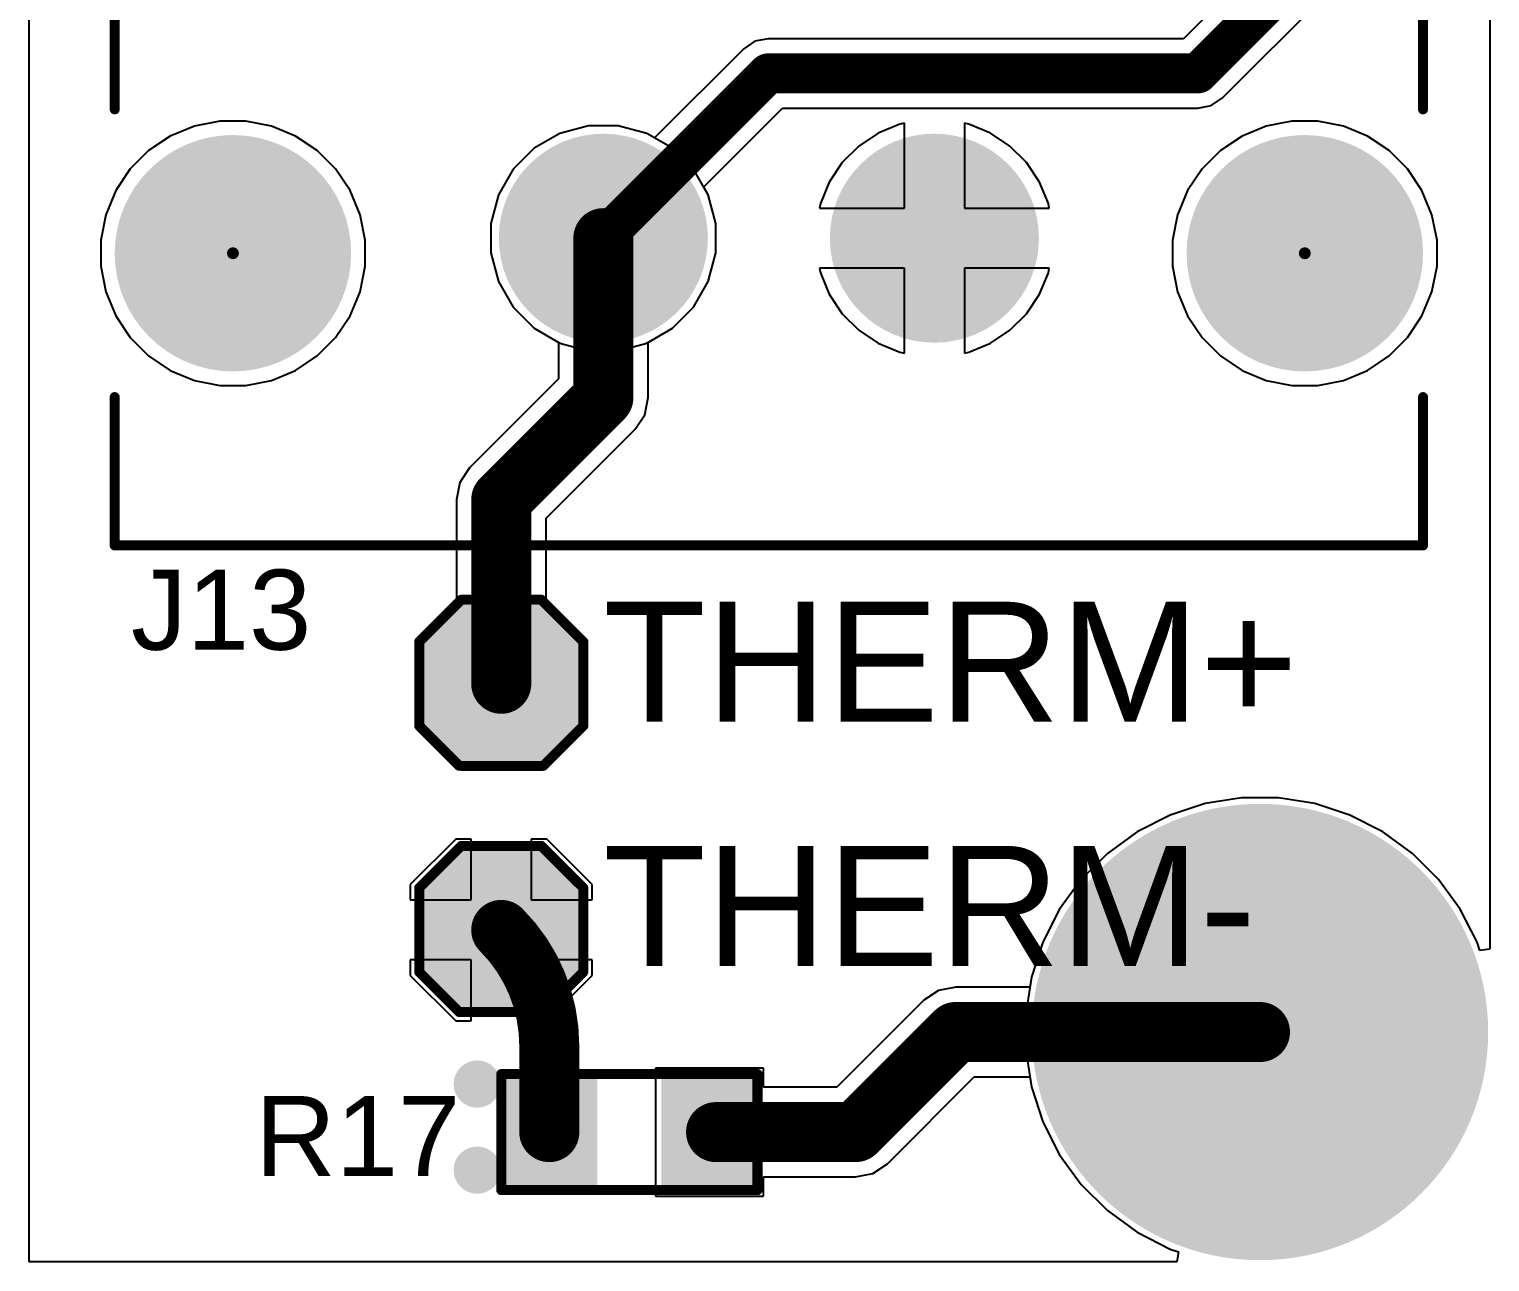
# Model space of a CAD drawing. Header units: millimetres. Extents: x 0 to 215, y 0 to 215.
# Drawn here: x 0.01 to 0.74, y 0.01 to 0.626 of the extents above; entities that cross this region are included whole.
import ezdxf

# ---------------------------------------------------------------- set-up
doc = ezdxf.new("R2010")
doc.units = ezdxf.units.MM
doc.header["$MEASUREMENT"] = 0
for name, color, linetype in [('BottomLayer', 5, 'Continuous'), ('BottomSolder', 6, 'Continuous'), ('MultiLayer', 9, 'Continuous'), ('PadHoleLayer', 156, 'Continuous'), ('TopLayer', 1, 'Continuous'), ('TopOverlay', 2, 'Continuous'), ('TopPaste', 8, 'Continuous'), ('TopSolder', 216, 'Continuous'), ('ViaHoleLayer', 16, 'Continuous')]:
    doc.layers.add(name, color=color, linetype=linetype)
doc.styles.add('Arial', font='', dxfattribs={"height": 0.2})
doc.styles.get('Arial').set_extended_font_data('Arial')

# ---------------------------------------------------------------- blocks, each defined once
blk = doc.blocks.new('0462075004_3')
at = {"layer": 'BottomLayer'}
h = blk.add_hatch(color=5, dxfattribs=at)
edge = h.paths.add_edge_path()
edge.add_arc((-0.08268, 0.07892), 0.04921, 0, 360)
h = blk.add_hatch(color=5, dxfattribs=at)
edge = h.paths.add_edge_path()
edge.add_arc((0.08268, 0.07892), 0.04921, 0, 360)
h = blk.add_hatch(color=5, dxfattribs=at)
edge = h.paths.add_edge_path()
edge.add_arc((-0.08268, -0.08644), 0.04921, 0, 360)
blk.add_hatch(color=5, dxfattribs=at).paths.add_polyline_path([(0.03346, -0.03722), (0.13189, -0.03722), (0.13189, -0.13565), (0.03346, -0.13565)])
at = {"layer": 'BottomSolder'}
h = blk.add_hatch(color=6, dxfattribs=at)
edge = h.paths.add_edge_path()
edge.add_arc((-0.08268, 0.07892), 0.05221, 0, 360)
h = blk.add_hatch(color=6, dxfattribs=at)
edge = h.paths.add_edge_path()
edge.add_arc((0.08268, 0.07892), 0.05221, 0, 360)
h = blk.add_hatch(color=6, dxfattribs=at)
edge = h.paths.add_edge_path()
edge.add_arc((-0.26772, 0.08644), 0.003, 0, 360)
h = blk.add_hatch(color=6, dxfattribs=at)
edge = h.paths.add_edge_path()
edge.add_arc((0.26772, 0.08644), 0.003, 0, 360)
h = blk.add_hatch(color=6, dxfattribs=at)
edge = h.paths.add_edge_path()
edge.add_arc((-0.08268, -0.08644), 0.05221, 0, 360)
blk.add_hatch(color=6, dxfattribs=at).paths.add_polyline_path([(0.03046, -0.03422), (0.13489, -0.03422), (0.13489, -0.13865), (0.03046, -0.13865)])
at = {"layer": 'MultiLayer'}
h = blk.add_hatch(color=9, dxfattribs=at)
edge = h.paths.add_edge_path()
edge.add_arc((-0.08268, 0.07892), 0.04921, 0, 360)
h = blk.add_hatch(color=9, dxfattribs=at)
edge = h.paths.add_edge_path()
edge.add_arc((0.08268, 0.07892), 0.04921, 0, 360)
h = blk.add_hatch(color=9, dxfattribs=at)
edge = h.paths.add_edge_path()
edge.add_arc((-0.08268, -0.08644), 0.04921, 0, 360)
blk.add_hatch(color=9, dxfattribs=at).paths.add_polyline_path([(0.03346, -0.03722), (0.13189, -0.03722), (0.13189, -0.13565), (0.03346, -0.13565)])
at = {"layer": 'PadHoleLayer'}
h = blk.add_hatch(color=156, dxfattribs=at)
edge = h.paths.add_edge_path()
edge.add_arc((-0.26772, 0.08644), 0.05906, 0, 360)
h = blk.add_hatch(color=156, dxfattribs=at)
edge = h.paths.add_edge_path()
edge.add_arc((0.26772, 0.08644), 0.05906, 0, 360)
h = blk.add_hatch(color=156, dxfattribs=at)
edge = h.paths.add_edge_path()
edge.add_arc((-0.08268, 0.07892), 0.03543, 0, 360)
h = blk.add_hatch(color=156, dxfattribs=at)
edge = h.paths.add_edge_path()
edge.add_arc((0.08268, 0.07892), 0.03543, 0, 360)
h = blk.add_hatch(color=156, dxfattribs=at)
edge = h.paths.add_edge_path()
edge.add_arc((-0.08268, -0.08644), 0.03543, 0, 360)
h = blk.add_hatch(color=156, dxfattribs=at)
edge = h.paths.add_edge_path()
edge.add_arc((0.08268, -0.08644), 0.03543, 0, 360)
at = {"layer": 'TopLayer'}
h = blk.add_hatch(color=1, dxfattribs=at)
edge = h.paths.add_edge_path()
edge.add_arc((-0.08268, 0.07892), 0.04921, 0, 360)
h = blk.add_hatch(color=1, dxfattribs=at)
edge = h.paths.add_edge_path()
edge.add_arc((0.08268, 0.07892), 0.04921, 0, 360)
h = blk.add_hatch(color=1, dxfattribs=at)
edge = h.paths.add_edge_path()
edge.add_arc((-0.08268, -0.08644), 0.04921, 0, 360)
blk.add_hatch(color=1, dxfattribs=at).paths.add_polyline_path([(0.03346, -0.03722), (0.13189, -0.03722), (0.13189, -0.13565), (0.03346, -0.13565)])
at = {"layer": 'TopSolder'}
h = blk.add_hatch(color=216, dxfattribs=at)
edge = h.paths.add_edge_path()
edge.add_arc((-0.08268, 0.07892), 0.05221, 0, 360)
h = blk.add_hatch(color=216, dxfattribs=at)
edge = h.paths.add_edge_path()
edge.add_arc((0.08268, 0.07892), 0.05221, 0, 360)
h = blk.add_hatch(color=216, dxfattribs=at)
edge = h.paths.add_edge_path()
edge.add_arc((-0.26772, 0.08644), 0.003, 0, 360)
h = blk.add_hatch(color=216, dxfattribs=at)
edge = h.paths.add_edge_path()
edge.add_arc((0.26772, 0.08644), 0.003, 0, 360)
h = blk.add_hatch(color=216, dxfattribs=at)
edge = h.paths.add_edge_path()
edge.add_arc((-0.08268, -0.08644), 0.05221, 0, 360)
blk.add_hatch(color=216, dxfattribs=at).paths.add_polyline_path([(0.03046, -0.03422), (0.13489, -0.03422), (0.13489, -0.13865), (0.03046, -0.13865)])
at = {"layer": 'TopOverlay'}
for points, const_width in [([(0.32677, 0.23246), (-0.32677, 0.23246)], 0.005), ([(-0.32677, 0.23246), (-0.32677, 0.15833)], 0.005), ([(0.32677, 0.23246), (0.32677, 0.15833)], 0.005), ([(-0.32677, 0.01454), (-0.32677, -0.20061)], 0.005), ([(0.32677, 0.01454), (0.32677, -0.20061)], 0.005), ([(0.32677, -0.20061), (-0.32677, -0.20061)], 0.005), ([(0.08268, -0.212), (0.07768, -0.217)], 0.01), ([(0.08768, -0.217), (0.08268, -0.212)], 0.01), ([(0.08768, -0.217), (0.07768, -0.217)], 0.01)]:
    blk.add_lwpolyline(points, dxfattribs=dict(at, const_width=const_width))
for points, const_width in [([(-0.32802, 0.23246, 1), (-0.32552, 0.23246, 1)], 0.0025), ([(-0.32802, 0.23246, 1), (-0.32552, 0.23246, 1)], 0.0025), ([(0.32552, 0.23246, 1), (0.32802, 0.23246, 1)], 0.0025), ([(0.32552, 0.23246, 1), (0.32802, 0.23246, 1)], 0.0025), ([(-0.32802, 0.15833, 1), (-0.32552, 0.15833, 1)], 0.0025), ([(0.32552, 0.15833, 1), (0.32802, 0.15833, 1)], 0.0025), ([(-0.32802, 0.01454, 1), (-0.32552, 0.01454, 1)], 0.0025), ([(0.32552, 0.01454, 1), (0.32802, 0.01454, 1)], 0.0025), ([(-0.32802, -0.20061, 1), (-0.32552, -0.20061, 1)], 0.0025), ([(-0.32802, -0.20061, 1), (-0.32552, -0.20061, 1)], 0.0025), ([(0.32552, -0.20061, 1), (0.32802, -0.20061, 1)], 0.0025), ([(0.32552, -0.20061, 1), (0.32802, -0.20061, 1)], 0.0025), ([(0.08018, -0.212, 1), (0.08518, -0.212, 1)], 0.005), ([(0.08018, -0.212, 1), (0.08518, -0.212, 1)], 0.005), ([(0.07518, -0.217, 1), (0.08018, -0.217, 1)], 0.005), ([(0.07518, -0.217, 1), (0.08018, -0.217, 1)], 0.005), ([(0.08518, -0.217, 1), (0.09018, -0.217, 1)], 0.005), ([(0.08518, -0.217, 1), (0.09018, -0.217, 1)], 0.005)]:
    blk.add_lwpolyline(points, format="xyb", close=True, dxfattribs=dict(at, const_width=const_width))
blk.add_text('1', height=0.03937, dxfattribs=at).set_placement((0.15087, -0.11113))
blk = doc.blocks.new('R___0805_64')
at = {"layer": 'TopLayer'}
for points in [[(-0.06, 0.025), (-0.02, 0.025), (-0.02, -0.025), (-0.06, -0.025)], [(0.02, 0.025), (0.06, 0.025), (0.06, -0.025), (0.02, -0.025)]]:
    blk.add_hatch(color=1, dxfattribs=at).paths.add_polyline_path(points)
at = {"layer": 'TopPaste'}
for points in [[(-0.06, 0.025), (-0.02, 0.025), (-0.02, -0.025), (-0.06, -0.025)], [(0.02, 0.025), (0.06, 0.025), (0.06, -0.025), (0.02, -0.025)]]:
    blk.add_hatch(color=8, dxfattribs=at).paths.add_polyline_path(points)
at = {"layer": 'TopSolder'}
for points in [[(-0.064, 0.029), (-0.016, 0.029), (-0.016, -0.029), (-0.064, -0.029)], [(0.016, 0.029), (0.064, 0.029), (0.064, -0.029), (0.016, -0.029)]]:
    blk.add_hatch(color=216, dxfattribs=at).paths.add_polyline_path(points)
at = {"layer": 'TopOverlay', "const_width": 0.005}
for points in [[(-0.064, 0.029), (0.064, 0.029)], [(-0.064, -0.029), (-0.064, 0.029)], [(0.064, -0.029), (0.064, 0.029)], [(-0.064, -0.029), (0.064, -0.029)]]:
    blk.add_lwpolyline(points, dxfattribs=at)
at = {"layer": 'TopOverlay', "const_width": 0.0025}
for points in [[(-0.06525, 0.029, 1), (-0.06275, 0.029, 1)], [(-0.06525, 0.029, 1), (-0.06275, 0.029, 1)], [(0.06275, 0.029, 1), (0.06525, 0.029, 1)], [(0.06275, 0.029, 1), (0.06525, 0.029, 1)], [(-0.06525, -0.029, 1), (-0.06275, -0.029, 1)], [(-0.06525, -0.029, 1), (-0.06275, -0.029, 1)], [(0.06275, -0.029, 1), (0.06525, -0.029, 1)], [(0.06275, -0.029, 1), (0.06525, -0.029, 1)]]:
    blk.add_lwpolyline(points, format="xyb", close=True, dxfattribs=at)
blk = doc.blocks.new('4_40_P_______M________H_____90')
at = {"layer": 'BottomLayer'}
h = blk.add_hatch(color=5, dxfattribs=at)
edge = h.paths.add_edge_path()
edge.add_arc((0, 0), 0.11, 0, 360)
at = {"layer": 'BottomSolder'}
h = blk.add_hatch(color=6, dxfattribs=at)
edge = h.paths.add_edge_path()
edge.add_arc((0, 0), 0.114, 0, 360)
at = {"layer": 'MultiLayer'}
h = blk.add_hatch(color=9, dxfattribs=at)
edge = h.paths.add_edge_path()
edge.add_arc((0, 0), 0.11, 0, 360)
at = {"layer": 'PadHoleLayer'}
h = blk.add_hatch(color=156, dxfattribs=at)
edge = h.paths.add_edge_path()
edge.add_arc((0, 0), 0.074, 0, 360)
at = {"layer": 'TopLayer'}
h = blk.add_hatch(color=1, dxfattribs=at)
edge = h.paths.add_edge_path()
edge.add_arc((0, 0), 0.11, 0, 360)
at = {"layer": 'TopSolder'}
h = blk.add_hatch(color=216, dxfattribs=at)
edge = h.paths.add_edge_path()
edge.add_arc((0, 0), 0.114, 0, 360)
blk = doc.blocks.new('T____P______TH_1_8___H_________0_92___136')
at = {"layer": 'BottomLayer'}
blk.add_hatch(color=5, dxfattribs=at).paths.add_polyline_path([(0.01772, 0.03543), (-0.01772, 0.03543), (-0.03543, 0.01772), (-0.03543, -0.01772), (-0.01772, -0.03543), (0.01772, -0.03543), (0.03543, -0.01772), (0.03543, 0.01772)])
at = {"layer": 'BottomSolder'}
blk.add_hatch(color=6, dxfattribs=at).paths.add_polyline_path([(0.01972, 0.03943), (-0.01972, 0.03943), (-0.03943, 0.01972), (-0.03943, -0.01972), (-0.01972, -0.03943), (0.01972, -0.03943), (0.03943, -0.01972), (0.03943, 0.01972)])
at = {"layer": 'MultiLayer'}
blk.add_hatch(color=9, dxfattribs=at).paths.add_polyline_path([(0.01772, 0.03543), (-0.01772, 0.03543), (-0.03543, 0.01772), (-0.03543, -0.01772), (-0.01772, -0.03543), (0.01772, -0.03543), (0.03543, -0.01772), (0.03543, 0.01772)])
at = {"layer": 'PadHoleLayer'}
h = blk.add_hatch(color=156, dxfattribs=at)
edge = h.paths.add_edge_path()
edge.add_arc((0, 0), 0.01811, 0, 360)
at = {"layer": 'TopLayer'}
blk.add_hatch(color=1, dxfattribs=at).paths.add_polyline_path([(0.01772, 0.03543), (-0.01772, 0.03543), (-0.03543, 0.01772), (-0.03543, -0.01772), (-0.01772, -0.03543), (0.01772, -0.03543), (0.03543, -0.01772), (0.03543, 0.01772)])
at = {"layer": 'TopSolder'}
blk.add_hatch(color=216, dxfattribs=at).paths.add_polyline_path([(0.01972, 0.03943), (-0.01972, 0.03943), (-0.03943, 0.01972), (-0.03943, -0.01972), (-0.01972, -0.03943), (0.01972, -0.03943), (0.03943, -0.01972), (0.03943, 0.01972)])
at = {"layer": 'TopOverlay', "const_width": 0.005}
for points in [[(-0.041, 0.021), (-0.02, 0.042)], [(-0.02, 0.042), (0.02, 0.042)], [(0.02, 0.042), (0.041, 0.021)], [(-0.041, -0.021), (-0.041, 0.021)], [(0.041, -0.021), (0.041, 0.021)], [(-0.041, -0.021), (-0.021, -0.041)], [(0.021, -0.041), (0.041, -0.021)], [(-0.02, -0.041), (0.021, -0.041)]]:
    blk.add_lwpolyline(points, dxfattribs=at)
at = {"layer": 'TopOverlay', "const_width": 0.0025}
for points in [[(-0.02125, 0.042, 1), (-0.01875, 0.042, 1)], [(-0.02125, 0.042, 1), (-0.01875, 0.042, 1)], [(0.01875, 0.042, 1), (0.02125, 0.042, 1)], [(0.01875, 0.042, 1), (0.02125, 0.042, 1)], [(-0.04225, 0.021, 1), (-0.03975, 0.021, 1)], [(-0.04225, 0.021, 1), (-0.03975, 0.021, 1)], [(0.03975, 0.021, 1), (0.04225, 0.021, 1)], [(0.03975, 0.021, 1), (0.04225, 0.021, 1)], [(-0.04225, -0.021, 1), (-0.03975, -0.021, 1)], [(-0.04225, -0.021, 1), (-0.03975, -0.021, 1)], [(0.03975, -0.021, 1), (0.04225, -0.021, 1)], [(0.03975, -0.021, 1), (0.04225, -0.021, 1)], [(-0.02225, -0.041, 1), (-0.01975, -0.041, 1)], [(-0.02125, -0.041, 1), (-0.01875, -0.041, 1)], [(0.01975, -0.041, 1), (0.02225, -0.041, 1)], [(0.01975, -0.041, 1), (0.02225, -0.041, 1)]]:
    blk.add_lwpolyline(points, format="xyb", close=True, dxfattribs=at)
blk = doc.blocks.new('T____P______TH_1_8___H_________0_92___138')
at = {"layer": 'BottomLayer'}
blk.add_hatch(color=5, dxfattribs=at).paths.add_polyline_path([(0.01772, 0.03543), (-0.01772, 0.03543), (-0.03543, 0.01772), (-0.03543, -0.01772), (-0.01772, -0.03543), (0.01772, -0.03543), (0.03543, -0.01772), (0.03543, 0.01772)])
at = {"layer": 'BottomSolder'}
blk.add_hatch(color=6, dxfattribs=at).paths.add_polyline_path([(0.01972, 0.03943), (-0.01972, 0.03943), (-0.03943, 0.01972), (-0.03943, -0.01972), (-0.01972, -0.03943), (0.01972, -0.03943), (0.03943, -0.01972), (0.03943, 0.01972)])
at = {"layer": 'MultiLayer'}
blk.add_hatch(color=9, dxfattribs=at).paths.add_polyline_path([(0.01772, 0.03543), (-0.01772, 0.03543), (-0.03543, 0.01772), (-0.03543, -0.01772), (-0.01772, -0.03543), (0.01772, -0.03543), (0.03543, -0.01772), (0.03543, 0.01772)])
at = {"layer": 'PadHoleLayer'}
h = blk.add_hatch(color=156, dxfattribs=at)
edge = h.paths.add_edge_path()
edge.add_arc((0, 0), 0.01811, 0, 360)
at = {"layer": 'TopLayer'}
blk.add_hatch(color=1, dxfattribs=at).paths.add_polyline_path([(0.01772, 0.03543), (-0.01772, 0.03543), (-0.03543, 0.01772), (-0.03543, -0.01772), (-0.01772, -0.03543), (0.01772, -0.03543), (0.03543, -0.01772), (0.03543, 0.01772)])
at = {"layer": 'TopSolder'}
blk.add_hatch(color=216, dxfattribs=at).paths.add_polyline_path([(0.01972, 0.03943), (-0.01972, 0.03943), (-0.03943, 0.01972), (-0.03943, -0.01972), (-0.01972, -0.03943), (0.01972, -0.03943), (0.03943, -0.01972), (0.03943, 0.01972)])
at = {"layer": 'TopOverlay', "const_width": 0.005}
for points in [[(-0.041, 0.021), (-0.02, 0.042)], [(-0.02, 0.042), (0.02, 0.042)], [(0.02, 0.042), (0.041, 0.021)], [(-0.041, -0.021), (-0.041, 0.021)], [(0.041, -0.021), (0.041, 0.021)], [(-0.041, -0.021), (-0.021, -0.041)], [(0.021, -0.041), (0.041, -0.021)], [(-0.02, -0.041), (0.021, -0.041)]]:
    blk.add_lwpolyline(points, dxfattribs=at)
at = {"layer": 'TopOverlay', "const_width": 0.0025}
for points in [[(-0.02125, 0.042, 1), (-0.01875, 0.042, 1)], [(-0.02125, 0.042, 1), (-0.01875, 0.042, 1)], [(0.01875, 0.042, 1), (0.02125, 0.042, 1)], [(0.01875, 0.042, 1), (0.02125, 0.042, 1)], [(-0.04225, 0.021, 1), (-0.03975, 0.021, 1)], [(-0.04225, 0.021, 1), (-0.03975, 0.021, 1)], [(0.03975, 0.021, 1), (0.04225, 0.021, 1)], [(0.03975, 0.021, 1), (0.04225, 0.021, 1)], [(-0.04225, -0.021, 1), (-0.03975, -0.021, 1)], [(-0.04225, -0.021, 1), (-0.03975, -0.021, 1)], [(0.03975, -0.021, 1), (0.04225, -0.021, 1)], [(0.03975, -0.021, 1), (0.04225, -0.021, 1)], [(-0.02225, -0.041, 1), (-0.01975, -0.041, 1)], [(-0.02125, -0.041, 1), (-0.01875, -0.041, 1)], [(0.01975, -0.041, 1), (0.02225, -0.041, 1)], [(0.01975, -0.041, 1), (0.02225, -0.041, 1)]]:
    blk.add_lwpolyline(points, format="xyb", close=True, dxfattribs=at)

msp = doc.modelspace()

# ---------------------------------------------------------------- hatches: boundary and pattern name
at = {"layer": 'BottomLayer'}
h = msp.add_hatch(color=5, dxfattribs=at)
edge = h.paths.add_edge_path()
edge.add_arc((0.234, 0.099), 0.01181, 0, 360)
h = msp.add_hatch(color=5, dxfattribs=at)
edge = h.paths.add_edge_path()
edge.add_arc((0.234, 0.056), 0.01181, 0, 360)
at = {"layer": 'TopLayer'}
h = msp.add_hatch(color=1, dxfattribs=at)
edge = h.paths.add_edge_path()
edge.add_arc((0.234, 0.099), 0.01181, 0, 360)
h = msp.add_hatch(color=1, dxfattribs=at)
edge = h.paths.add_edge_path()
edge.add_arc((0.234, 0.056), 0.01181, 0, 360)
at = {"layer": 'ViaHoleLayer'}
h = msp.add_hatch(color=16, dxfattribs=at)
edge = h.paths.add_edge_path()
edge.add_arc((0.234, 0.099), 0.00591, 0, 360)
h = msp.add_hatch(color=16, dxfattribs=at)
edge = h.paths.add_edge_path()
edge.add_arc((0.234, 0.056), 0.00591, 0, 360)

# ---------------------------------------------------------------- linework, layer by layer
at = {"layer": 'BottomLayer'}
for p, q in [((0.0102, 0.0102), (0.0102, 3.2398)), ((0.7398, 1.25), (0.7398, 0.16647)), ((0.65767, 0.69218), (0.58682, 0.62133)), ((0.60626, 0.59174), (0.68726, 0.67274)), ((0.37935, 0.62133), (0.37272, 0.62001)), ((0.58682, 0.62133), (0.37935, 0.62133)), ((0.3671, 0.61626), (0.32261, 0.57177)), ((0.37272, 0.62001), (0.3671, 0.61626)), ((0.60063, 0.58799), (0.60626, 0.59174)), ((0.34712, 0.54726), (0.38653, 0.58667)), ((0.38653, 0.58667), (0.594, 0.58667)), ((0.594, 0.58667), (0.60063, 0.58799)), ((0.09269, 0.57764), (0.08067, 0.57266)), ((0.10545, 0.58018), (0.09269, 0.57764)), ((0.11847, 0.58018), (0.10545, 0.58018)), ((0.13123, 0.57764), (0.11847, 0.58018)), ((0.14325, 0.57266), (0.13123, 0.57764)), ((0.2896, 0.57786), (0.2753, 0.57403)), ((0.3044, 0.57786), (0.2896, 0.57786)), ((0.3187, 0.57403), (0.3044, 0.57786)), ((0.44508, 0.57858), (0.43431, 0.57412)), ((0.44735, 0.57903), (0.44508, 0.57858)), ((0.44735, 0.53665), (0.44735, 0.57903)), ((0.47963, 0.57858), (0.47735, 0.57903)), ((0.47735, 0.57903), (0.47735, 0.53665)), ((0.4904, 0.57412), (0.47963, 0.57858)), ((0.62813, 0.57764), (0.6161, 0.57266)), ((0.64089, 0.58018), (0.62813, 0.57764)), ((0.6539, 0.58018), (0.64089, 0.58018)), ((0.66666, 0.57764), (0.6539, 0.58018)), ((0.67868, 0.57266), (0.66666, 0.57764)), ((0.08067, 0.57266), (0.06985, 0.56543)), ((0.15407, 0.56543), (0.14325, 0.57266)), ((0.2753, 0.57403), (0.26248, 0.56663)), ((0.32261, 0.57177), (0.3187, 0.57403)), ((0.43431, 0.57412), (0.42461, 0.56764)), ((0.5001, 0.56764), (0.4904, 0.57412)), ((0.6161, 0.57266), (0.60529, 0.56543)), ((0.6895, 0.56543), (0.67868, 0.57266)), ((0.06985, 0.56543), (0.06065, 0.55623)), ((0.16327, 0.55623), (0.15407, 0.56543)), ((0.26248, 0.56663), (0.25202, 0.55616)), ((0.42461, 0.56764), (0.41636, 0.55939)), ((0.50835, 0.55939), (0.5001, 0.56764)), ((0.60529, 0.56543), (0.59609, 0.55623)), ((0.6987, 0.55623), (0.6895, 0.56543)), ((0.06065, 0.55623), (0.05342, 0.54541)), ((0.1705, 0.54541), (0.16327, 0.55623)), ((0.25202, 0.55616), (0.24462, 0.54334)), ((0.41636, 0.55939), (0.40988, 0.54969)), ((0.51483, 0.54969), (0.50835, 0.55939)), ((0.59609, 0.55623), (0.58886, 0.54541)), ((0.70593, 0.54541), (0.6987, 0.55623)), ((0.34938, 0.54334), (0.34712, 0.54726)), ((0.40988, 0.54969), (0.40542, 0.53892)), ((0.51929, 0.53892), (0.51483, 0.54969)), ((0.05342, 0.54541), (0.04844, 0.53339)), ((0.17548, 0.53339), (0.1705, 0.54541)), ((0.24462, 0.54334), (0.24079, 0.52905)), ((0.35321, 0.52905), (0.34938, 0.54334)), ((0.58886, 0.54541), (0.58388, 0.53339)), ((0.71091, 0.53339), (0.70593, 0.54541)), ((0.04844, 0.53339), (0.04591, 0.52063)), ((0.17802, 0.52063), (0.17548, 0.53339)), ((0.40542, 0.53892), (0.40497, 0.53665)), ((0.40497, 0.53665), (0.44735, 0.53665)), ((0.47735, 0.53665), (0.51974, 0.53665)), ((0.51974, 0.53665), (0.51929, 0.53892)), ((0.58388, 0.53339), (0.58134, 0.52063)), ((0.71345, 0.52063), (0.71091, 0.53339)), ((0.24079, 0.52905), (0.24079, 0.51425)), ((0.35321, 0.51425), (0.35321, 0.52905)), ((0.04591, 0.52063), (0.04591, 0.50762)), ((0.17802, 0.50762), (0.17802, 0.52063)), ((0.58134, 0.52063), (0.58134, 0.50762)), ((0.71345, 0.50762), (0.71345, 0.52063)), ((0.24079, 0.51425), (0.24462, 0.49995)), ((0.34938, 0.49995), (0.35321, 0.51425)), ((0.04591, 0.50762), (0.04844, 0.49486)), ((0.17548, 0.49486), (0.17802, 0.50762)), ((0.44735, 0.50665), (0.40497, 0.50665)), ((0.40497, 0.50665), (0.40542, 0.50437)), ((0.40542, 0.50437), (0.40988, 0.4936)), ((0.44735, 0.46426), (0.44735, 0.50665)), ((0.51974, 0.50665), (0.47735, 0.50665)), ((0.47735, 0.50665), (0.47735, 0.46426)), ((0.51483, 0.4936), (0.51929, 0.50437)), ((0.51929, 0.50437), (0.51974, 0.50665)), ((0.58134, 0.50762), (0.58388, 0.49486)), ((0.71091, 0.49486), (0.71345, 0.50762)), ((0.24462, 0.49995), (0.25202, 0.48713)), ((0.34198, 0.48713), (0.34938, 0.49995)), ((0.04844, 0.49486), (0.05342, 0.48284)), ((0.1705, 0.48284), (0.17548, 0.49486)), ((0.40988, 0.4936), (0.41636, 0.4839)), ((0.50835, 0.4839), (0.51483, 0.4936)), ((0.58388, 0.49486), (0.58886, 0.48284)), ((0.70593, 0.48284), (0.71091, 0.49486)), ((0.05342, 0.48284), (0.06065, 0.47202)), ((0.16327, 0.47202), (0.1705, 0.48284)), ((0.25202, 0.48713), (0.26248, 0.47666)), ((0.33152, 0.47666), (0.34198, 0.48713)), ((0.41636, 0.4839), (0.42461, 0.47565)), ((0.5001, 0.47565), (0.50835, 0.4839)), ((0.58886, 0.48284), (0.59609, 0.47202)), ((0.6987, 0.47202), (0.70593, 0.48284)), ((0.26248, 0.47666), (0.2753, 0.46926)), ((0.3187, 0.46926), (0.33152, 0.47666)), ((0.42461, 0.47565), (0.43431, 0.46917)), ((0.4904, 0.46917), (0.5001, 0.47565)), ((0.06065, 0.47202), (0.06985, 0.46282)), ((0.15407, 0.46282), (0.16327, 0.47202)), ((0.2753, 0.46926), (0.2896, 0.46543)), ((0.3044, 0.46543), (0.3187, 0.46926)), ((0.43431, 0.46917), (0.44508, 0.46471)), ((0.47963, 0.46471), (0.4904, 0.46917)), ((0.59609, 0.47202), (0.60529, 0.46282)), ((0.6895, 0.46282), (0.6987, 0.47202)), ((0.06985, 0.46282), (0.08067, 0.45559)), ((0.14325, 0.45559), (0.15407, 0.46282)), ((0.2896, 0.46543), (0.3044, 0.46543)), ((0.44508, 0.46471), (0.44735, 0.46426)), ((0.47735, 0.46426), (0.47963, 0.46471)), ((0.60529, 0.46282), (0.6161, 0.45559)), ((0.67868, 0.45559), (0.6895, 0.46282)), ((0.08067, 0.45559), (0.09269, 0.45061)), ((0.13123, 0.45061), (0.14325, 0.45559)), ((0.6161, 0.45559), (0.62813, 0.45061)), ((0.66666, 0.45061), (0.67868, 0.45559)), ((0.09269, 0.45061), (0.10545, 0.44807)), ((0.10545, 0.44807), (0.11847, 0.44807)), ((0.11847, 0.44807), (0.13123, 0.45061)), ((0.62813, 0.45061), (0.64089, 0.44807)), ((0.64089, 0.44807), (0.6539, 0.44807)), ((0.6539, 0.44807), (0.66666, 0.45061)), ((0.22478, 0.34143), (0.20357, 0.32022)), ((0.26722, 0.34143), (0.22478, 0.34143)), ((0.28843, 0.32022), (0.26722, 0.34143)), ((0.20357, 0.32022), (0.20357, 0.27778)), ((0.28843, 0.27778), (0.28843, 0.32022)), ((0.20357, 0.27778), (0.22478, 0.25657)), ((0.26722, 0.25657), (0.28843, 0.27778)), ((0.22478, 0.25657), (0.26722, 0.25657)), ((0.61579, 0.242), (0.5976, 0.23912)), ((0.63421, 0.242), (0.61579, 0.242)), ((0.6524, 0.23912), (0.63421, 0.242)), ((0.5976, 0.23912), (0.58009, 0.23343)), ((0.66991, 0.23343), (0.6524, 0.23912)), ((0.58009, 0.23343), (0.56368, 0.22507)), ((0.68632, 0.22507), (0.66991, 0.23343)), ((0.22328, 0.22143), (0.20057, 0.19872)), ((0.231, 0.22143), (0.22328, 0.22143)), ((0.231, 0.191), (0.231, 0.22143)), ((0.26872, 0.22143), (0.261, 0.22143)), ((0.261, 0.22143), (0.261, 0.191)), ((0.29143, 0.19872), (0.26872, 0.22143)), ((0.56368, 0.22507), (0.54878, 0.21424)), ((0.70122, 0.21424), (0.68632, 0.22507)), ((0.54878, 0.21424), (0.53576, 0.20122)), ((0.71424, 0.20122), (0.70122, 0.21424)), ((0.20057, 0.19872), (0.20057, 0.191)), ((0.29143, 0.191), (0.29143, 0.19872)), ((0.53576, 0.20122), (0.52493, 0.18632)), ((0.72507, 0.18632), (0.71424, 0.20122)), ((0.20057, 0.191), (0.231, 0.191)), ((0.261, 0.191), (0.29143, 0.191)), ((0.52493, 0.18632), (0.51657, 0.16991)), ((0.73343, 0.16991), (0.72507, 0.18632)), ((0.51657, 0.16991), (0.51088, 0.1524)), ((0.7348, 0.16568), (0.73343, 0.16991)), ((0.231, 0.161), (0.20057, 0.161)), ((0.20057, 0.161), (0.20057, 0.15328)), ((0.231, 0.13057), (0.231, 0.161)), ((0.29143, 0.161), (0.261, 0.161)), ((0.261, 0.161), (0.261, 0.13057)), ((0.29143, 0.15328), (0.29143, 0.161)), ((0.7398, 0.16647), (0.7348, 0.16568)), ((0.20057, 0.15328), (0.22328, 0.13057)), ((0.26872, 0.13057), (0.29143, 0.15328)), ((0.51088, 0.1524), (0.508, 0.13421)), ((0.508, 0.13421), (0.508, 0.11579)), ((0.22328, 0.13057), (0.231, 0.13057)), ((0.261, 0.13057), (0.26872, 0.13057)), ((0.508, 0.11579), (0.51088, 0.0976)), ((0.51088, 0.0976), (0.51657, 0.08009)), ((0.51657, 0.08009), (0.52493, 0.06368)), ((0.52493, 0.06368), (0.53576, 0.04878)), ((0.53576, 0.04878), (0.54878, 0.03576)), ((0.54878, 0.03576), (0.56368, 0.02493)), ((0.56368, 0.02493), (0.58009, 0.01657)), ((0.58009, 0.01657), (0.58432, 0.0152)), ((0.58432, 0.0152), (0.58353, 0.0102)), ((0.58353, 0.0102), (0.0102, 0.0102))]:
    msp.add_line(p, q, dxfattribs=at)
at = {"layer": 'BottomLayer', "const_width": 0.02}
for points in [[(0.594, 0.604), (0.675, 0.685)], [(0.297, 0.52165), (0.37935, 0.604)], [(0.37935, 0.604), (0.594, 0.604)]]:
    msp.add_lwpolyline(points, dxfattribs=at)
at = {"layer": 'BottomLayer', "const_width": 0.01}
for points in [[(0.37435, 0.604, 1), (0.38435, 0.604, 1)], [(0.37435, 0.604, 1), (0.38435, 0.604, 1)], [(0.589, 0.604, 1), (0.599, 0.604, 1)], [(0.589, 0.604, 1), (0.599, 0.604, 1)], [(0.292, 0.52165, 1), (0.302, 0.52165, 1)]]:
    msp.add_lwpolyline(points, format="xyb", close=True, dxfattribs=at)
at = {"layer": 'TopLayer'}
for p, q in [((0.0102, 0.0102), (0.0102, 2.13807)), ((0.7398, 1.25), (0.7398, 0.16647)), ((0.09269, 0.57764), (0.08067, 0.57266)), ((0.10545, 0.58018), (0.09269, 0.57764)), ((0.11847, 0.58018), (0.10545, 0.58018)), ((0.13123, 0.57764), (0.11847, 0.58018)), ((0.14325, 0.57266), (0.13123, 0.57764)), ((0.2896, 0.57786), (0.2753, 0.57403)), ((0.3044, 0.57786), (0.2896, 0.57786)), ((0.3187, 0.57403), (0.3044, 0.57786)), ((0.44508, 0.57858), (0.43431, 0.57412)), ((0.44735, 0.57903), (0.44508, 0.57858)), ((0.44735, 0.53665), (0.44735, 0.57903)), ((0.47963, 0.57858), (0.47735, 0.57903)), ((0.47735, 0.57903), (0.47735, 0.53665)), ((0.4904, 0.57412), (0.47963, 0.57858)), ((0.62813, 0.57764), (0.6161, 0.57266)), ((0.64089, 0.58018), (0.62813, 0.57764)), ((0.6539, 0.58018), (0.64089, 0.58018)), ((0.66666, 0.57764), (0.6539, 0.58018)), ((0.67868, 0.57266), (0.66666, 0.57764)), ((0.08067, 0.57266), (0.06985, 0.56543)), ((0.15407, 0.56543), (0.14325, 0.57266)), ((0.2753, 0.57403), (0.26248, 0.56663)), ((0.33152, 0.56663), (0.3187, 0.57403)), ((0.43431, 0.57412), (0.42461, 0.56764)), ((0.5001, 0.56764), (0.4904, 0.57412)), ((0.6161, 0.57266), (0.60529, 0.56543)), ((0.6895, 0.56543), (0.67868, 0.57266)), ((0.06985, 0.56543), (0.06065, 0.55623)), ((0.16327, 0.55623), (0.15407, 0.56543)), ((0.26248, 0.56663), (0.25202, 0.55616)), ((0.34198, 0.55616), (0.33152, 0.56663)), ((0.42461, 0.56764), (0.41636, 0.55939)), ((0.50835, 0.55939), (0.5001, 0.56764)), ((0.60529, 0.56543), (0.59609, 0.55623)), ((0.6987, 0.55623), (0.6895, 0.56543)), ((0.06065, 0.55623), (0.05342, 0.54541)), ((0.1705, 0.54541), (0.16327, 0.55623)), ((0.25202, 0.55616), (0.24462, 0.54334)), ((0.34938, 0.54334), (0.34198, 0.55616)), ((0.41636, 0.55939), (0.40988, 0.54969)), ((0.51483, 0.54969), (0.50835, 0.55939)), ((0.59609, 0.55623), (0.58886, 0.54541)), ((0.70593, 0.54541), (0.6987, 0.55623)), ((0.40988, 0.54969), (0.40542, 0.53892)), ((0.51929, 0.53892), (0.51483, 0.54969)), ((0.05342, 0.54541), (0.04844, 0.53339)), ((0.17548, 0.53339), (0.1705, 0.54541)), ((0.24462, 0.54334), (0.24079, 0.52905)), ((0.35321, 0.52905), (0.34938, 0.54334)), ((0.58886, 0.54541), (0.58388, 0.53339)), ((0.71091, 0.53339), (0.70593, 0.54541)), ((0.04844, 0.53339), (0.04591, 0.52063)), ((0.17802, 0.52063), (0.17548, 0.53339)), ((0.40542, 0.53892), (0.40497, 0.53665)), ((0.40497, 0.53665), (0.44735, 0.53665)), ((0.47735, 0.53665), (0.51974, 0.53665)), ((0.51974, 0.53665), (0.51929, 0.53892)), ((0.58388, 0.53339), (0.58134, 0.52063)), ((0.71345, 0.52063), (0.71091, 0.53339)), ((0.24079, 0.52905), (0.24079, 0.51425)), ((0.35321, 0.51425), (0.35321, 0.52905)), ((0.04591, 0.52063), (0.04591, 0.50762)), ((0.17802, 0.50762), (0.17802, 0.52063)), ((0.58134, 0.52063), (0.58134, 0.50762)), ((0.71345, 0.50762), (0.71345, 0.52063)), ((0.24079, 0.51425), (0.24462, 0.49995)), ((0.34938, 0.49995), (0.35321, 0.51425)), ((0.04591, 0.50762), (0.04844, 0.49486)), ((0.17548, 0.49486), (0.17802, 0.50762)), ((0.44735, 0.50665), (0.40497, 0.50665)), ((0.40497, 0.50665), (0.40542, 0.50437)), ((0.40542, 0.50437), (0.40988, 0.4936)), ((0.44735, 0.46426), (0.44735, 0.50665)), ((0.51974, 0.50665), (0.47735, 0.50665)), ((0.47735, 0.50665), (0.47735, 0.46426)), ((0.51483, 0.4936), (0.51929, 0.50437)), ((0.51929, 0.50437), (0.51974, 0.50665)), ((0.58134, 0.50762), (0.58388, 0.49486)), ((0.71091, 0.49486), (0.71345, 0.50762)), ((0.24462, 0.49995), (0.25202, 0.48713)), ((0.34198, 0.48713), (0.34938, 0.49995)), ((0.04844, 0.49486), (0.05342, 0.48284)), ((0.1705, 0.48284), (0.17548, 0.49486)), ((0.40988, 0.4936), (0.41636, 0.4839)), ((0.50835, 0.4839), (0.51483, 0.4936)), ((0.58388, 0.49486), (0.58886, 0.48284)), ((0.70593, 0.48284), (0.71091, 0.49486)), ((0.05342, 0.48284), (0.06065, 0.47202)), ((0.16327, 0.47202), (0.1705, 0.48284)), ((0.25202, 0.48713), (0.26248, 0.47666)), ((0.33152, 0.47666), (0.34198, 0.48713)), ((0.41636, 0.4839), (0.42461, 0.47565)), ((0.5001, 0.47565), (0.50835, 0.4839)), ((0.58886, 0.48284), (0.59609, 0.47202)), ((0.6987, 0.47202), (0.70593, 0.48284)), ((0.26248, 0.47666), (0.27457, 0.46969)), ((0.31943, 0.46969), (0.33152, 0.47666)), ((0.42461, 0.47565), (0.43431, 0.46917)), ((0.4904, 0.46917), (0.5001, 0.47565)), ((0.06065, 0.47202), (0.06985, 0.46282)), ((0.15407, 0.46282), (0.16327, 0.47202)), ((0.27457, 0.46969), (0.27457, 0.45129)), ((0.31943, 0.442), (0.31943, 0.46969)), ((0.43431, 0.46917), (0.44508, 0.46471)), ((0.47963, 0.46471), (0.4904, 0.46917)), ((0.59609, 0.47202), (0.60529, 0.46282)), ((0.6895, 0.46282), (0.6987, 0.47202)), ((0.06985, 0.46282), (0.08067, 0.45559)), ((0.14325, 0.45559), (0.15407, 0.46282)), ((0.44508, 0.46471), (0.44735, 0.46426)), ((0.47735, 0.46426), (0.47963, 0.46471)), ((0.60529, 0.46282), (0.6161, 0.45559)), ((0.67868, 0.45559), (0.6895, 0.46282)), ((0.08067, 0.45559), (0.09269, 0.45061)), ((0.13123, 0.45061), (0.14325, 0.45559)), ((0.6161, 0.45559), (0.62813, 0.45061)), ((0.66666, 0.45061), (0.67868, 0.45559)), ((0.09269, 0.45061), (0.10545, 0.44807)), ((0.10545, 0.44807), (0.11847, 0.44807)), ((0.11847, 0.44807), (0.13123, 0.45061)), ((0.27457, 0.45129), (0.23014, 0.40686)), ((0.62813, 0.45061), (0.64089, 0.44807)), ((0.64089, 0.44807), (0.6539, 0.44807)), ((0.6539, 0.44807), (0.66666, 0.45061)), ((0.31772, 0.43342), (0.31943, 0.442)), ((0.31286, 0.42614), (0.31772, 0.43342)), ((0.26843, 0.38171), (0.31286, 0.42614)), ((0.23014, 0.40686), (0.22528, 0.39958)), ((0.22528, 0.39958), (0.22357, 0.391)), ((0.22357, 0.391), (0.22357, 0.34022)), ((0.26843, 0.34022), (0.26843, 0.38171)), ((0.22357, 0.34022), (0.20357, 0.32022)), ((0.28843, 0.32022), (0.26843, 0.34022)), ((0.20357, 0.32022), (0.20357, 0.27778)), ((0.28843, 0.27778), (0.28843, 0.32022)), ((0.20357, 0.27778), (0.22478, 0.25657)), ((0.26722, 0.25657), (0.28843, 0.27778)), ((0.22478, 0.25657), (0.26722, 0.25657)), ((0.61579, 0.242), (0.5976, 0.23912)), ((0.63421, 0.242), (0.61579, 0.242)), ((0.6524, 0.23912), (0.63421, 0.242)), ((0.5976, 0.23912), (0.58009, 0.23343)), ((0.66991, 0.23343), (0.6524, 0.23912)), ((0.58009, 0.23343), (0.56368, 0.22507)), ((0.68632, 0.22507), (0.66991, 0.23343)), ((0.22328, 0.22143), (0.20057, 0.19872)), ((0.231, 0.22143), (0.22328, 0.22143)), ((0.231, 0.191), (0.231, 0.22143)), ((0.26872, 0.22143), (0.261, 0.22143)), ((0.261, 0.22143), (0.261, 0.191)), ((0.29143, 0.19872), (0.26872, 0.22143)), ((0.56368, 0.22507), (0.54878, 0.21424)), ((0.70122, 0.21424), (0.68632, 0.22507)), ((0.54878, 0.21424), (0.53576, 0.20122)), ((0.71424, 0.20122), (0.70122, 0.21424)), ((0.20057, 0.19872), (0.20057, 0.191)), ((0.29143, 0.191), (0.29143, 0.19872)), ((0.53576, 0.20122), (0.52493, 0.18632)), ((0.72507, 0.18632), (0.71424, 0.20122)), ((0.20057, 0.191), (0.231, 0.191)), ((0.261, 0.191), (0.29143, 0.191)), ((0.52493, 0.18632), (0.51657, 0.16991)), ((0.73343, 0.16991), (0.72507, 0.18632)), ((0.51657, 0.16991), (0.51088, 0.1524)), ((0.7348, 0.16568), (0.73343, 0.16991)), ((0.231, 0.161), (0.20057, 0.161)), ((0.20057, 0.161), (0.20057, 0.15328)), ((0.231, 0.13057), (0.231, 0.161)), ((0.29143, 0.161), (0.261, 0.161)), ((0.261, 0.161), (0.261, 0.13057)), ((0.29143, 0.15328), (0.29143, 0.161)), ((0.7398, 0.16647), (0.7348, 0.16568)), ((0.20057, 0.15328), (0.22328, 0.13057)), ((0.26872, 0.13057), (0.29143, 0.15328)), ((0.473, 0.14743), (0.46442, 0.14572)), ((0.51009, 0.14743), (0.473, 0.14743)), ((0.51088, 0.1524), (0.51009, 0.14743)), ((0.45714, 0.14086), (0.41371, 0.09743)), ((0.46442, 0.14572), (0.45714, 0.14086)), ((0.22328, 0.13057), (0.231, 0.13057)), ((0.261, 0.13057), (0.26872, 0.13057)), ((0.377, 0.107), (0.323, 0.107)), ((0.323, 0.107), (0.323, 0.043)), ((0.377, 0.09743), (0.377, 0.107)), ((0.43886, 0.05914), (0.48229, 0.10257)), ((0.48229, 0.10257), (0.51009, 0.10257)), ((0.51009, 0.10257), (0.51088, 0.0976)), ((0.41371, 0.09743), (0.377, 0.09743)), ((0.51088, 0.0976), (0.51657, 0.08009)), ((0.51657, 0.08009), (0.52493, 0.06368)), ((0.43158, 0.05428), (0.43886, 0.05914)), ((0.52493, 0.06368), (0.53576, 0.04878)), ((0.377, 0.043), (0.377, 0.05257)), ((0.377, 0.05257), (0.423, 0.05257)), ((0.423, 0.05257), (0.43158, 0.05428)), ((0.53576, 0.04878), (0.54878, 0.03576)), ((0.323, 0.043), (0.377, 0.043)), ((0.54878, 0.03576), (0.56368, 0.02493)), ((0.56368, 0.02493), (0.58009, 0.01657)), ((0.58009, 0.01657), (0.58432, 0.0152)), ((0.58432, 0.0152), (0.58353, 0.0102)), ((0.58353, 0.0102), (0.0102, 0.0102))]:
    msp.add_line(p, q, dxfattribs=at)
at = {"layer": 'TopLayer', "const_width": 0.03}
for points in [[(0.297, 0.442), (0.297, 0.52165)], [(0.246, 0.391), (0.297, 0.442)], [(0.246, 0.299), (0.246, 0.391)], [(0.423, 0.075), (0.473, 0.125)], [(0.473, 0.125), (0.625, 0.125)], [(0.27, 0.075), (0.27, 0.11806)], [(0.35331, 0.075), (0.423, 0.075)]]:
    msp.add_lwpolyline(points, dxfattribs=at)
at = {"layer": 'TopLayer', "const_width": 0.015}
for points in [[(0.2895, 0.52165, 1), (0.3045, 0.52165, 1)], [(0.2895, 0.442, 1), (0.3045, 0.442, 1)], [(0.2895, 0.442, 1), (0.3045, 0.442, 1)], [(0.2385, 0.391, 1), (0.2535, 0.391, 1)], [(0.2385, 0.391, 1), (0.2535, 0.391, 1)], [(0.2385, 0.299, 1), (0.2535, 0.299, 1)], [(0.2385, 0.176, 1), (0.2535, 0.176, 1)], [(0.23853, 0.17597, 1), (0.25353, 0.17597, 1)], [(0.23853, 0.17597, 1), (0.25353, 0.17597, 1)], [(0.4655, 0.125, 1), (0.4805, 0.125, 1)], [(0.4655, 0.125, 1), (0.4805, 0.125, 1)], [(0.6175, 0.125, 1), (0.6325, 0.125, 1)], [(0.2625, 0.11806, 1), (0.2775, 0.11806, 1)], [(0.2625, 0.11806, 1), (0.2775, 0.11806, 1)], [(0.2625, 0.075, 1), (0.2775, 0.075, 1)], [(0.34581, 0.075, 1), (0.36081, 0.075, 1)], [(0.4155, 0.075, 1), (0.4305, 0.075, 1)], [(0.4155, 0.075, 1), (0.4305, 0.075, 1)]]:
    msp.add_lwpolyline(points, format="xyb", close=True, dxfattribs=at)
at = {"layer": 'TopLayer', "const_width": 0.03}
for points in [[(0.246, 0.176, -0.000127), (0.24603, 0.17597)], [(0.24603, 0.17597, -0.19878), (0.27, 0.11806)]]:
    msp.add_lwpolyline(points, format="xyb", dxfattribs=at)

# ---------------------------------------------------------------- block references
at = {"rotation": 180}
msp.add_blockref('0462075004_3', (0.37968, 0.60056), dxfattribs=at)
for name, p in [('T____P______TH_1_8___H_________0_92___138', (0.246, 0.299)), ('4_40_P_______M________H_____90', (0.625, 0.125)), ('T____P______TH_1_8___H_________0_92___136', (0.246, 0.176)), ('R___0805_64', (0.31, 0.075))]:
    msp.add_blockref(name, p)

# ---------------------------------------------------------------- texts
at = {"layer": 'TopOverlay', "style": 'Arial'}
for s, height, p in [('J13', 0.04, (0.06102, 0.31601)), ('THERM+', 0.06, (0.297, 0.28)), ('THERM-', 0.06, (0.297, 0.158)), ('R17', 0.04, (0.12302, 0.05301))]:
    msp.add_text(s, height=height, dxfattribs=at).set_placement(p)

doc.saveas('drawing.dxf')
